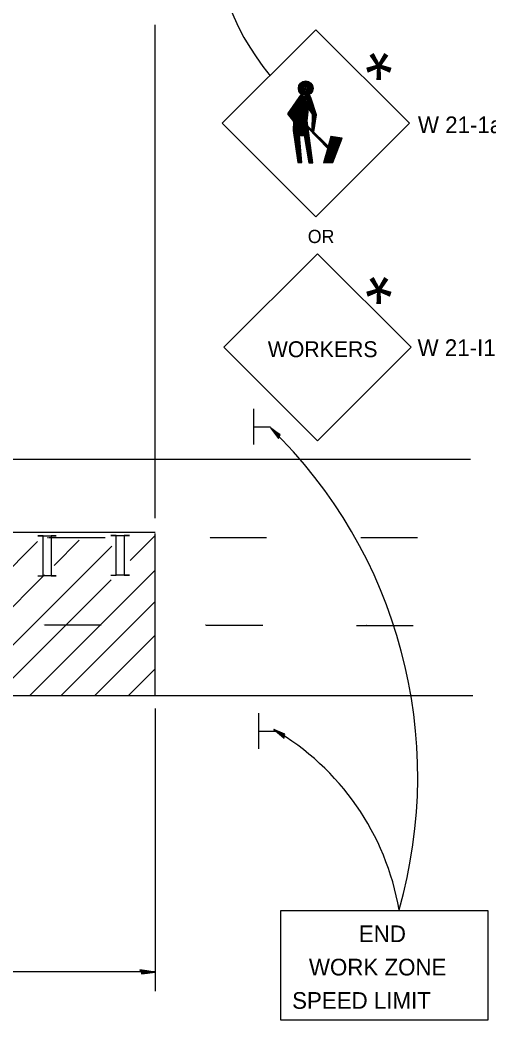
# Model space of a CAD drawing. Extents: x 108937 to 109617, y 88835 to 89275.
# Drawn here: x 109458.1 to 109525.6, y 89027 to 89170.9 of the extents above; entities that cross this region are included whole.
import ezdxf

# ---------------------------------------------------------------- set-up
doc = ezdxf.new("R2010")
doc.units = 0
for name, color, linetype in [('Design_EX_Roadway Dimensions', 7, 'Continuous'), ('Design_EX_Roadway Notes', 7, 'Continuous'), ('Design_PR_PMK CL Multilane', 7, 'Continuous'), ('Sheets_General Details', 7, 'Continuous')]:
    doc.layers.add(name, color=color, linetype=linetype)

msp = doc.modelspace()

# ---------------------------------------------------------------- linework, layer by layer
at = {"layer": 'Design_EX_Roadway Dimensions'}
for p, q in [((109477.6, 89099.23), (109477.6, 89170.24)), ((109477.6, 89071.8), (109477.6, 89031.13)), ((109477.6, 89033.93), (109176.89, 89033.93))]:
    msp.add_line(p, q, dxfattribs=at)
msp.add_lwpolyline([(109475.56, 89033.92), (109475.62, 89033.62), (109476.47, 89033.75), (109477.56, 89033.89), (109476.4, 89034.05), (109475.38, 89034.23), (109475.56, 89033.92), (109475.65, 89033.72), (109476.82, 89033.89), (109475.53, 89034.11), (109475.73, 89033.86), (109476.27, 89033.9), (109475.75, 89033.98)], dxfattribs=at)
at = {"layer": 'Design_EX_Roadway Notes'}
for p, q in [((109487.23, 89156.05), (109500.7, 89169.52)), ((109500.7, 89169.52), (109514.17, 89156.05)), ((109500.7, 89142.58), (109487.23, 89156.05)), ((109514.17, 89156.05), (109500.7, 89142.58)), ((109487.47, 89123.81), (109500.94, 89137.28)), ((109500.94, 89137.28), (109514.41, 89123.81)), ((109500.94, 89110.34), (109487.47, 89123.81)), ((109514.41, 89123.81), (109500.94, 89110.34)), ((109491.72, 89114.94), (109491.72, 89109.82)), ((109491.72, 89112.38), (109494.17, 89112.38)), ((109390.12, 89097.21), (109477.6, 89097.21)), ((109474.01, 89093.11), (109477.55, 89096.65)), ((109477.6, 89073.7), (109477.6, 89096.99)), ((109438.51, 89073.7), (109460.64, 89095.84)), ((109449.86, 89073.7), (109471.36, 89095.2)), ((109463.03, 89092.42), (109466.66, 89096.06)), ((109444.31, 89073.7), (109461.67, 89091.06)), ((109459.57, 89073.7), (109477.6, 89091.73)), ((109454.6, 89073.7), (109471.25, 89090.36)), ((109464.08, 89073.7), (109477.6, 89087.21)), ((109468.91, 89073.7), (109477.6, 89082.38)), ((109473.74, 89073.7), (109477.6, 89077.55)), ((109492.44, 89071.14), (109492.44, 89066.02)), ((109492.44, 89068.58), (109494.89, 89068.58))]:
    msp.add_line(p, q, dxfattribs=at)
for points in [[(109498.59, 89160.23), (109496.65, 89157.41), (109497.51, 89156.29), (109497.44, 89155.01), (109498.14, 89150.43), (109498.71, 89150.43), (109498.35, 89154.28), (109499.01, 89154.28), (109499.7, 89150.35), (109500.27, 89150.35), (109499.45, 89156.42), (109499.67, 89158.12), (109500.16, 89157.34), (109500.15, 89155.07), (109500.42, 89154.82), (109500.78, 89157.28), (109500.03, 89159.6), (109499.81, 89160.2)], [(109498.64, 89160.19), (109496.74, 89157.41), (109497.58, 89156.31), (109497.51, 89155.01), (109498.19, 89150.5), (109498.64, 89150.5), (109498.27, 89154.35), (109499.06, 89154.35), (109499.75, 89150.42), (109500.2, 89150.42), (109499.38, 89156.42), (109499.62, 89158.31), (109500.23, 89157.36), (109500.22, 89155.1), (109500.37, 89154.96), (109500.71, 89157.27), (109499.96, 89159.58), (109499.75, 89160.18)], [(109498.7, 89160.15), (109496.82, 89157.41), (109497.65, 89156.33), (109497.58, 89155.02), (109498.25, 89150.57), (109498.56, 89150.57), (109498.2, 89154.42), (109499.12, 89154.42), (109499.81, 89150.49), (109500.11, 89150.49), (109499.31, 89156.42), (109499.58, 89158.52), (109500.3, 89157.38), (109500.29, 89155.13), (109500.32, 89155.1), (109500.64, 89157.27), (109499.9, 89159.56), (109499.68, 89160.16)], [(109498.76, 89160.11), (109496.91, 89157.42), (109497.72, 89156.35), (109497.65, 89155.02), (109498.31, 89150.64), (109498.49, 89150.64), (109498.12, 89154.49), (109499.18, 89154.49), (109499.87, 89150.56), (109500.04, 89150.56), (109499.24, 89156.42), (109499.54, 89158.71), (109500.37, 89157.4), (109500.36, 89155.87), (109500.57, 89157.26), (109499.83, 89159.53), (109499.62, 89160.13)], [(109498.82, 89160.07), (109497, 89157.42), (109497.79, 89156.37), (109497.72, 89155.02), (109498.37, 89150.71), (109498.41, 89150.71), (109498.04, 89154.56), (109499.24, 89154.56), (109499.93, 89150.63), (109499.95, 89150.63), (109499.17, 89156.42), (109499.49, 89158.92), (109500.44, 89157.42), (109500.44, 89156.88), (109500.49, 89157.25), (109499.76, 89159.51), (109499.55, 89160.11)], [(109498.86, 89160.04), (109497.07, 89157.42), (109497.85, 89156.39), (109497.78, 89155.03), (109498.21, 89152.17), (109497.98, 89154.62), (109499.29, 89154.62), (109499.58, 89152.94), (109499.11, 89156.42), (109499.45, 89159.08), (109499.83, 89158.49), (109499.83, 89159.12), (109499.71, 89159.49), (109499.5, 89160.09)], [(109498.94, 89159.99), (109497.18, 89157.42), (109497.94, 89156.42), (109497.87, 89155.03), (109497.92, 89154.71), (109499.25, 89154.71), (109499.02, 89156.42), (109499.4, 89159.35), (109499.74, 89158.81), (109499.74, 89159.1), (109499.62, 89159.46), (109499.41, 89160.06)], [(109499.02, 89159.93), (109497.3, 89157.43), (109498.04, 89156.45), (109497.97, 89155.03), (109498, 89154.81), (109499.14, 89154.81), (109498.92, 89156.42), (109499.33, 89159.63), (109499.61, 89159.2), (109499.53, 89159.43), (109499.32, 89160.03)], [(109499.07, 89159.89), (109497.38, 89157.43), (109498.11, 89156.47), (109498.04, 89155.04), (109498.06, 89154.87), (109499.06, 89154.87), (109498.85, 89156.42), (109499.29, 89159.82), (109499.36, 89159.71), (109499.26, 89160.01)], [(109499.14, 89159.84), (109497.49, 89157.43), (109498.2, 89156.5), (109498.12, 89155.04), (109498.14, 89154.96), (109498.96, 89154.96), (109498.76, 89156.42), (109499.21, 89159.88), (109499.18, 89159.98)], [(109499.22, 89159.79), (109497.6, 89157.43), (109498.29, 89156.53), (109498.21, 89155.05), (109498.86, 89155.05), (109498.67, 89156.42), (109499.12, 89159.87), (109499.09, 89159.95)], [(109499.28, 89159.75), (109497.7, 89157.43), (109498.37, 89156.55), (109498.29, 89155.12), (109498.77, 89155.12), (109498.6, 89156.42), (109499.04, 89159.86), (109499.02, 89159.92)], [(109499.33, 89159.71), (109497.77, 89157.44), (109498.43, 89156.57), (109498.36, 89155.18), (109498.7, 89155.18), (109498.54, 89156.42), (109498.98, 89159.85), (109498.96, 89159.9)], [(109499.35, 89159.7), (109497.81, 89157.44), (109498.46, 89156.58), (109498.39, 89155.21), (109498.67, 89155.21), (109498.51, 89156.42), (109498.95, 89159.85), (109498.93, 89159.89)], [(109499.39, 89159.68), (109497.85, 89157.44), (109498.5, 89156.59), (109498.43, 89155.26), (109498.62, 89155.26), (109498.47, 89156.42), (109498.91, 89159.84), (109498.9, 89159.88)], [(109499.71, 89155.51), (109502.65, 89152.55), (109502.07, 89150.58), (109503.01, 89150.61), (109504.24, 89153.78), (109503.01, 89153.97), (109502.55, 89152.35), (109499.46, 89155.49)], [(109499.66, 89155.46), (109502.56, 89152.53), (109501.96, 89150.49), (109503.07, 89150.53), (109504.35, 89153.85), (109502.96, 89154.06), (109502.51, 89152.5), (109499.51, 89155.54)], [(109499.61, 89155.41), (109502.48, 89152.51), (109501.87, 89150.42), (109503.12, 89150.46), (109504.45, 89153.9), (109502.9, 89154.14), (109502.48, 89152.64), (109499.56, 89155.59)], [(109499.59, 89155.39), (109502.44, 89152.5), (109501.82, 89150.38), (109503.14, 89150.43), (109503.14, 89150.43), (109504.49, 89153.93), (109502.88, 89154.17), (109502.46, 89152.7), (109499.59, 89155.61)], [(109495.43, 89110.97), (109495.57, 89111.2), (109494.96, 89111.63), (109494.19, 89112.21), (109494.82, 89111.4), (109495.35, 89110.67), (109495.43, 89110.97), (109495.49, 89111.15), (109494.65, 89111.76), (109495.32, 89110.83), (109495.35, 89111.11), (109494.99, 89111.42), (109495.27, 89111.05)], [(109460.69, 89090.94), (109461.45, 89090.94), (109461.45, 89096.65), (109460.69, 89096.65), (109463.36, 89096.65), (109462.6, 89096.65), (109462.6, 89090.94), (109463.36, 89090.94), (109461.45, 89090.94)], [(109471.21, 89091), (109471.96, 89091), (109471.96, 89096.71), (109471.21, 89096.71), (109473.87, 89096.71), (109473.11, 89096.71), (109473.11, 89091), (109473.87, 89091), (109471.96, 89091)], [(109496.17, 89067.88), (109496.25, 89068.14), (109495.55, 89068.41), (109494.67, 89068.78), (109495.48, 89068.15), (109496.17, 89067.57), (109496.17, 89067.88), (109496.19, 89068.07), (109495.22, 89068.46), (109496.1, 89067.73), (109496.06, 89068), (109495.64, 89068.21), (109496, 89067.92)]]:
    msp.add_lwpolyline(points, dxfattribs=at)
for points in [[(109498.71, 89158.6), (109497.93, 89157.44), (109498.46, 89156.73)], [(109498.63, 89158.38), (109498, 89157.44), (109498.42, 89156.86)], [(109499.89, 89159.03), (109499.87, 89158.41), (109500.27, 89157.79)], [(109499.93, 89158.74), (109499.92, 89158.42), (109500.13, 89158.1)], [(109499.95, 89158.55), (109499.95, 89158.43), (109500.03, 89158.31)], [(109498.55, 89158.17), (109498.06, 89157.44), (109498.39, 89156.99)], [(109498.46, 89157.95), (109498.12, 89157.44), (109498.35, 89157.13)], [(109498.39, 89157.75), (109498.18, 89157.44), (109498.32, 89157.26)], [(109498.33, 89157.59), (109498.23, 89157.44), (109498.3, 89157.35)], [(109503.07, 89153.88), (109504.15, 89153.71), (109502.98, 89150.66), (109502.14, 89150.64)], [(109503.12, 89153.8), (109504.05, 89153.65), (109502.94, 89150.73), (109502.23, 89150.71)], [(109503.16, 89153.74), (109503.98, 89153.61), (109502.9, 89150.78), (109502.3, 89150.77)], [(109503.21, 89153.66), (109503.88, 89153.56), (109502.85, 89150.85), (109502.4, 89150.84)], [(109503.27, 89153.57), (109503.77, 89153.49), (109502.79, 89150.93), (109502.51, 89150.92)], [(109503.32, 89153.48), (109503.67, 89153.43), (109502.74, 89151.01), (109502.61, 89151)], [(109503.37, 89153.42), (109503.58, 89153.38), (109502.7, 89151.07), (109502.69, 89151.07)], [(109503.39, 89153.37), (109503.53, 89153.35), (109502.97, 89151.88)], [(109503.41, 89153.34), (109503.49, 89153.33), (109503.18, 89152.53)], [(109495.62, 89026.99), (109525.49, 89026.99), (109525.49, 89042.7), (109495.62, 89042.7)]]:
    msp.add_lwpolyline(points, close=True, dxfattribs=at)
for radius in [1.05, 0.993, 0.911, 0.826, 0.741, 0.618, 0.536, 0.453, 0.331, 0.246, 0.124]:
    msp.add_circle((109499.25, 89161.1), radius, dxfattribs=at)
for centre, radius, start, end in [((109522.94, 89186.45), 37.23, 139.0204, 219.2542), ((109445.42, 89062.06), 69.95, 344.0609, 45.8015), ((109476.02, 89036.6), 37.19, 9.6684, 59.9171)]:
    msp.add_arc(centre, radius, start, end, dxfattribs=at)
at = {"layer": 'Design_PR_PMK CL Multilane'}
for p, q in [((109462.1, 89096.41), (109462.13, 89096.41)), ((109462.25, 89096.41), (109470.38, 89096.41)), ((109485.35, 89096.41), (109485.37, 89096.41)), ((109485.49, 89096.41), (109493.62, 89096.41)), ((109507.18, 89096.42), (109515.32, 89096.42)), ((109508.59, 89096.41), (109508.61, 89096.41)), ((109461.54, 89083.93), (109461.57, 89083.93)), ((109461.68, 89083.88), (109469.82, 89083.88)), ((109484.78, 89083.88), (109484.81, 89083.88)), ((109484.93, 89083.82), (109493.06, 89083.82)), ((109506.58, 89083.76), (109514.72, 89083.76)), ((109508.02, 89083.82), (109508.05, 89083.82))]:
    msp.add_line(p, q, dxfattribs=at)
at = {"layer": 'Sheets_General Details'}
for p, q in [((108993.14, 89107.7), (109522.97, 89107.7)), ((108993.14, 89073.7), (109523.28, 89073.7))]:
    msp.add_line(p, q, dxfattribs=at)

# ---------------------------------------------------------------- texts
at = {"layer": 'Design_EX_Roadway Notes'}
for p in [(109511.76, 89169.91), (109511.76, 89137.67)]:
    msp.add_text('*', height=7.62, rotation=180, dxfattribs=at).set_placement(p)
for s, height, p in [('W 21-1a(0)-48', 2.4, (109515.4, 89154.63)), ('OR', 1.905, (109499.55, 89138.81)), ('WORKERS', 2.286, (109493.79, 89122.39)), ('W 21-I110(0)-48', 2.4, (109515.35, 89122.56)), ('END', 2.4, (109506.9, 89038.2)), ('WORK ZONE', 2.4, (109499.71, 89033.4)), ('SPEED LIMIT', 2.4, (109497.29, 89028.6))]:
    msp.add_text(s, height=height, dxfattribs=at).set_placement(p)

doc.saveas('drawing.dxf')
